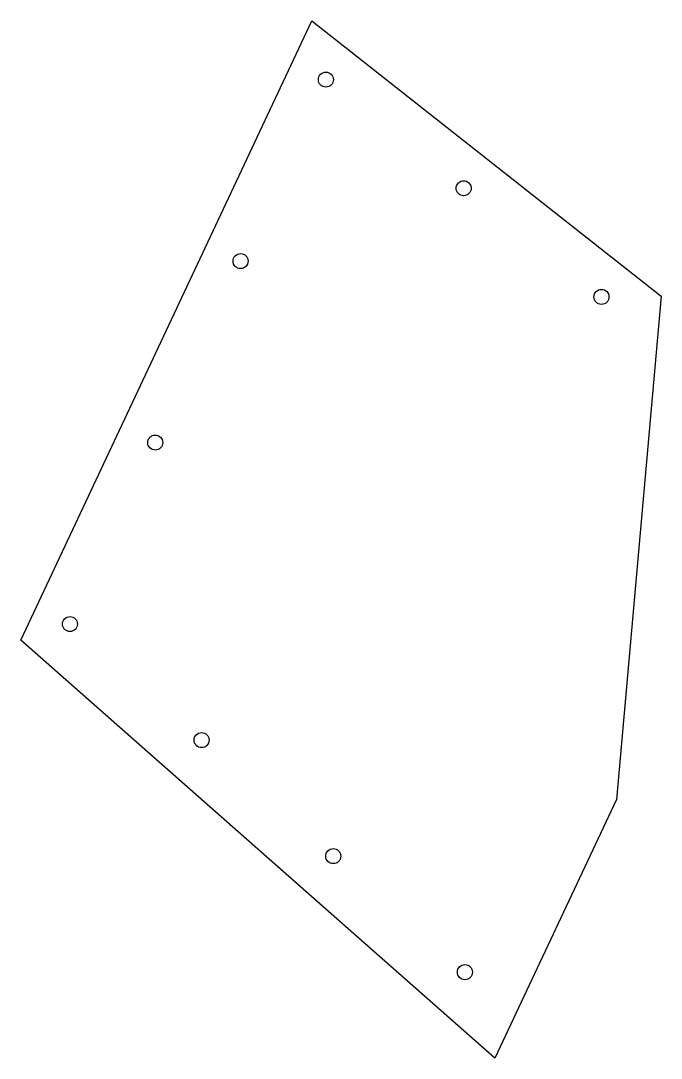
# Model space of a CAD drawing. Header units: millimetres. Extents: x 1611 to 1867, y -143 to 271.
import ezdxf

# ---------------------------------------------------------------- set-up
doc = ezdxf.new("R2010")
doc.units = ezdxf.units.MM
doc.layers.get('0').update_dxf_attribs({"linetype": 'CONTINUOUS'})

msp = doc.modelspace()

# ---------------------------------------------------------------- linework, layer by layer
msp.add_lwpolyline([(1800.41, -143.3), (1611.29, 23.45), (1727.43, 270.62), (1866.73, 160.75), (1848.89, -40.12)], close=True)
for centre in [(1732.97, 247.14), (1787.93, 203.79), (1698.95, 174.74), (1842.89, 160.44), (1664.93, 102.33), (1630.91, 29.93), (1683.41, -16.37), (1735.92, -62.66), (1788.43, -108.96)]:
    msp.add_circle(centre, 3)

doc.saveas('drawing.dxf')
